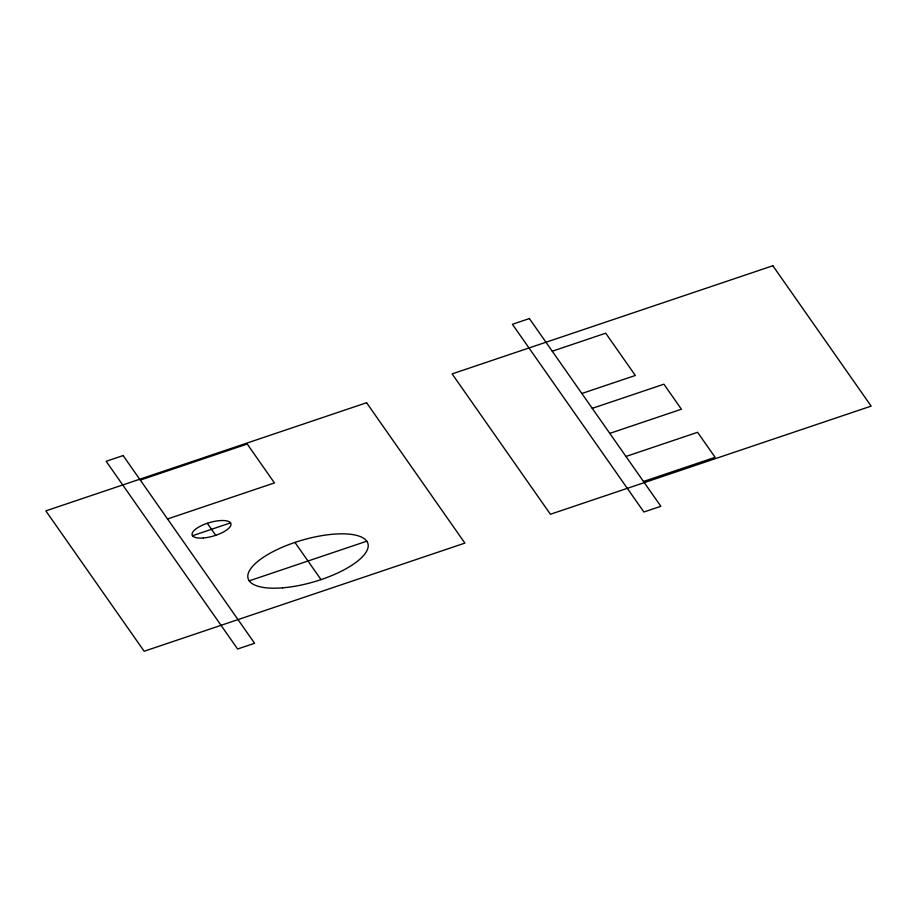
<?xml version="1.0" encoding="UTF-8"?>
<svg xmlns="http://www.w3.org/2000/svg" width="917" height="917" viewBox="0 0 917 917"><rect width="100%" height="100%" fill="white"/><g stroke="black" fill="none" stroke-linecap="round" stroke-linejoin="round"><path stroke-width="1.38" d="M140.301 480.084L247.212 444.034L274.447 482.927L167.536 518.976M552.252 351.222L605.713 333.192L635.321 375.477L581.859 393.496M192.478 535.723L230.545 522.885M592.267 408.352L663.897 384.2L681.423 409.223L609.794 433.374M249.195 580.851L366.8 541.19M625.956 456.46L697.585 432.308L715.111 457.331L643.482 481.482M294.965 542.417L321.019 579.624M207.288 523.286L215.724 535.322M123.13 455.566L106.143 461.285L237.618 649.007L254.594 643.276L123.13 455.566M529.384 318.577L512.408 324.297L643.883 512.007L660.859 506.287L529.384 318.577M366.582 402.735L45.85 510.884L144.152 651.253L464.885 543.105L366.582 402.735M772.848 265.747L452.115 373.895L550.418 514.265L871.15 406.116L772.848 265.747M282.539 587.843A62.425 21.664 -16.3 0 0 367.992 543.792A62.425 21.664 -16.3 0 0 273.461 551.415A62.425 21.664 -16.3 0 0 282.539 587.843M203.265 537.981A20.208 7.015 -16.3 0 0 230.924 523.733A20.208 7.015 -16.3 0 0 200.33 526.198A20.208 7.015 -16.3 0 0 203.265 537.981"/></g></svg>
